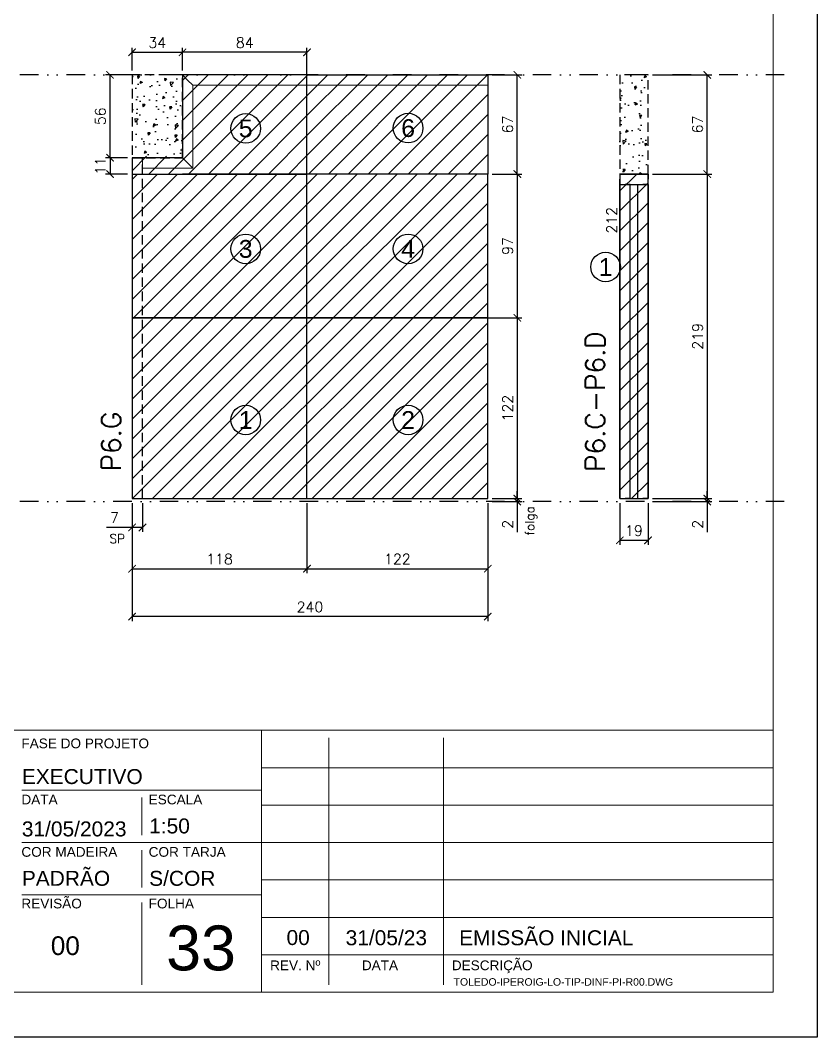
# Model space of a CAD drawing. Extents: x -23436 to 4767, y -3862 to 10024.
# Drawn here: x -18144 to -17606, y -518 to 168 of the extents above; entities that cross this region are included whole.
import ezdxf
from ezdxf.enums import TextEntityAlignment as Align

# ---------------------------------------------------------------- set-up
doc = ezdxf.new("R2010")
doc.units = 0
doc.header["$PDMODE"] = 2
doc.header["$PDSIZE"] = 10
doc.linetypes.add('DIVIDE2', pattern=[0.625, 0.25, -0.125, 0, -0.125, 0, -0.125])
doc.linetypes.add('HIDDEN', pattern=[9.525, 6.35, -3.175])
doc.layers.get('0').update_dxf_attribs({"lineweight": 13})
doc.layers.get('Defpoints').update_dxf_attribs({"lineweight": 13})
for name, color, linetype, lineweight in [('A-GENM', 7, 'Continuous', 18), ('cotas', 4, 'Continuous', 13), ('FOLHA MB', 7, 'Continuous', 13), ('N° FOLHA', 5, 'Continuous', 13), ('Texto Seção', 7, 'Continuous', 15)]:
    doc.layers.add(name, color=color, linetype=linetype, lineweight=lineweight)
for name, color, linetype in [('Concreto', 250, 'HIDDEN'), ('Cota', 4, 'Continuous'), ('Cota Sarrafo', 180, 'Continuous'), ('MB Logo', 254, 'Continuous'), ('Nível', 160, 'Continuous'), ('Painéis', 30, 'Continuous'), ('Reaproveitamento', 252, 'Continuous'), ('Romaneio', 10, 'Continuous'), ('Sarr 7x7', 104, 'Continuous'), ('Sarrafo de Pressão', 42, 'HIDDEN')]:
    doc.layers.add(name, color=color, linetype=linetype)
doc.layers.add('Laje_Perimetro', color=7, linetype='Continuous', plot=False)
doc.styles.add('ARIAL', font='arial.ttf', dxfattribs={"oblique": 15, "height": 25})
doc.styles.add('MB_C01', font='arial.ttf', dxfattribs={"height": 1.3})
doc.styles.add('MB_C02', font='arial.ttf', dxfattribs={"height": 2})
doc.styles.add('MB_C03', font='arial.ttf', dxfattribs={"height": 2.5})
doc.styles.add('MB_C04', font='arial.ttf', dxfattribs={"height": 6})
doc.styles.add('REGUA-120', font='ROMANS.shx', dxfattribs={"height": 15})
doc.styles.add('ROMANS', font='romans.shx')
doc.dimstyles.new('Cota Paínel', dxfattribs={"dimtxt": 7, "dimasz": 5, "dimexe": 3, "dimexo": 3, "dimgap": 3, "dimtad": 1, "dimdec": 1, "dimzin": 12, "dimdsep": 46, "dimtxsty": 'ROMANS', "dimblk": 'ARCHTICK', "dimcen": 0, "dimclrd": 4, "dimclre": 4, "dimclrt": 1, "dimadec": 1, "dimazin": 3, "dimtfac": 1, "dimtdec": 1, "dimtmove": 0, "dimatfit": 3, "dimldrblk": 'OBLIQUE', "dimfxl": 0, "dimtolj": 1, "dimtzin": 12, "dimarcsym": 0})
doc.dimstyles.new('PAINEL', dxfattribs={"dimtxt": 7, "dimasz": 5, "dimexe": 3, "dimexo": 3, "dimgap": 3, "dimtad": 1, "dimdec": 1, "dimzin": 12, "dimdsep": 46, "dimtxsty": 'ROMANS', "dimblk": 'ARCHTICK', "dimcen": 0, "dimclrd": 4, "dimclre": 4, "dimclrt": 1, "dimadec": 1, "dimazin": 3, "dimtfac": 1, "dimtdec": 1, "dimtmove": 0, "dimatfit": 3, "dimldrblk": 'OBLIQUE', "dimfxl": 0, "dimtolj": 1, "dimtzin": 12, "dimarcsym": 0})
doc.dimstyles.new('projeto2', dxfattribs={"dimtxt": 7, "dimasz": 5, "dimexe": 1.25, "dimexo": 2.5, "dimgap": 2, "dimtad": 1, "dimdec": 1, "dimdsep": 46, "dimtxsty": 'ROMANS', "dimblk": 'OBLIQUE', "dimcen": 10, "dimdle": 1, "dimse1": 1, "dimse2": 1, "dimsd1": 1, "dimsd2": 1, "dimclrd": 256, "dimclre": 256, "dimclrt": 1, "dimadec": 0, "dimazin": 0, "dimtfac": 1, "dimtdec": 1, "dimtmove": 0, "dimatfit": 3, "dimldrblk": 'OBLIQUE', "dimfxl": 0, "dimlwd": -1, "dimlwe": -1, "dimarcsym": 0})
pattern_1 = [(45, (1585, -4e-12), (-6.735192, 6.735192), [])]
pattern_2 = [(45, (-3108.5675, 3476.979), (-6.735192, 6.735192), [])]

# ---------------------------------------------------------------- blocks, each defined once
blk = doc.blocks.new('A$C169d8357')
at = {"layer": 'FOLHA MB', "color": 1}
for p, q in [((1109.82, 356.72), (70, 356.72)), ((1109.82, 356.72), (1109.82, 179.94)), ((1455.02, 356.72), (1109.82, 356.72)), ((1155.28, 184.99), (1155.28, 351.67)), ((1232.62, 351.67), (1232.62, 184.99)), ((1455.02, 331.47), (1109.82, 331.47)), ((1109.82, 316.32), (948.19, 316.32)), ((1029, 311.26), (1029, 286.01)), ((1455.02, 306.21), (1109.82, 306.21)), ((1109.82, 280.96), (948.19, 280.96)), ((1029, 275.91), (1029, 250.65)), ((1455.02, 280.96), (1109.82, 280.96)), ((1455.02, 255.7), (1109.82, 255.7)), ((1109.82, 245.6), (948.19, 245.6)), ((1029, 240.55), (1029, 184.99)), ((1455.02, 230.45), (1109.82, 230.45)), ((1455.02, 205.19), (1109.82, 205.19))]:
    blk.add_line(p, q, dxfattribs=at)
for points in [[(0, 1199.94), (0, 149.94), (1485.02, 149.94), (1485.02, 1199.94)], [(70, 1169.94), (70, 179.94), (1455.02, 179.94), (1455.02, 1169.94)]]:
    blk.add_lwpolyline(points, close=True, dxfattribs=at)
at = {"layer": 'FOLHA MB', "color": 6, "style": 'MB_C01'}
for s, height, p in [('FASE DO PROJETO', 6.5663, (947.79, 344.6)), ('DATA', 6.566, (947.79, 306.72)), ('ESCALA', 6.566, (1033.66, 306.72)), ('COR MADEIRA', 6.5663, (947.79, 271.36)), ('COR TARJA', 6.566, (1033.66, 271.36)), ('REVISÃO', 6.566, (947.79, 236.51)), ('FOLHA', 6.566, (1033.66, 236.51))]:
    blk.add_text(s, height=height, dxfattribs=at).set_placement(p)
at = {"layer": 'FOLHA MB', "color": 5}
for s, height, style, p in [('EXECUTIVO', 10.102, 'MB_C02', (948.09, 320.46)), ('31/05/2023', 10.102, 'MB_C02', (948.09, 285.11)), ('1:50', 10.102, 'MB_C02', (1034, 287.12)), ('PADRÃO', 10.102, 'MB_C02', (948.09, 251.76)), ('S/COR', 10.102, 'MB_C02', (1034, 251.76)), ('00', 10.102, 'MB_C02', (1126.67, 211.8)), ('31/05/23', 10.102, 'MB_C02', (1166.54, 211.64)), ('EMISSÃO INICIAL', 10.102, 'MB_C02', (1243.12, 211.64)), ('00', 12.628, 'MB_C03', (967.63, 205.03))]:
    blk.add_text(s, height=height, dxfattribs=dict(at, style=style)).set_placement(p)
at = {"layer": 'FOLHA MB', "color": 6, "style": 'MB_C01'}
for s, p in [('REV. Nº', (1132.55, 198.09)), ('DATA', (1189.69, 198.09)), ('DESCRIÇÃO', (1265.45, 198.09))]:
    blk.add_text(s, height=6.566, dxfattribs=at).set_placement(p, align=Align.MIDDLE_CENTER)
at = {"layer": 'FOLHA MB', "insert": (1239.38, 189.41), "char_height": 5.051, "width": 210.8177, "attachment_point": 1, "style": 'MB_C04'}
blk.add_mtext('TOLEDO-IPEROIG-LO-TIP-DINF-PI-R00.DWG', dxfattribs=at)
blk = doc.blocks.new('_ArchTick')
at = {"color": 0, "linetype": 'ByBlock', "const_width": 0.15}
blk.add_lwpolyline([(-0.5, -0.5), (0.5, 0.5)], dxfattribs=at)
blk = doc.blocks.new('*D4403')
at = {"layer": 'Cota', "color": 4, "lineweight": -2, "transparency": 16777216}
for p, q in [((-18068.93, -157.56), (-18068.93, -177.04)), ((-18061.93, -157.56), (-18061.93, -177.04)), ((-18068.93, -174.04), (-18086.1, -174.04)), ((-18061.93, -174.04), (-18068.93, -174.04))]:
    blk.add_line(p, q, dxfattribs=at)
at = {"layer": 'Defpoints', "color": 0, "transparency": 16777216}
for p in [(-18068.93, -154.56), (-18061.93, -154.56), (-18068.93, -174.04)]:
    blk.add_point(p, dxfattribs=at)
at = {"layer": 'Cota', "color": 4, "lineweight": -2, "transparency": 16777216, "xscale": 5, "yscale": 5, "zscale": 5, "rotation": 180}
blk.add_blockref('_ArchTick', (-18068.93, -174.04), dxfattribs=at)
at = {"layer": 'Cota', "color": 4, "lineweight": -2, "transparency": 16777216, "xscale": 5, "yscale": 5, "zscale": 5}
blk.add_blockref('_ArchTick', (-18061.93, -174.04), dxfattribs=at)
at = {"layer": 'Cota', "color": 1, "transparency": 16777216, "insert": (-18080.76, -167.54), "char_height": 7, "attachment_point": 5, "style": 'ROMANS'}
blk.add_mtext('\\A1;7', dxfattribs=at)
blk = doc.blocks.new('_OBLIQUE')
at = {"color": 0, "linetype": 'ByBlock', "lineweight": -2}
for p, q in [((0, 0), (-1, 0)), ((-0.5, -0.5), (0.5, 0.5))]:
    blk.add_line(p, q, dxfattribs=at)
blk = doc.blocks.new('*D4404')
at = {"layer": 'Cota', "color": 4, "lineweight": -2, "transparency": 16777216}
for p, q in [((-18068.93, -157.56), (-18068.93, -237.2)), ((-17828.93, -157.56), (-17828.93, -237.2)), ((-17828.93, -234.2), (-18068.93, -234.2))]:
    blk.add_line(p, q, dxfattribs=at)
at = {"layer": 'Defpoints', "color": 0, "transparency": 16777216}
for p in [(-18068.93, -154.56), (-17828.93, -154.56), (-18068.93, -234.2)]:
    blk.add_point(p, dxfattribs=at)
at = {"layer": 'Cota', "color": 4, "lineweight": -2, "transparency": 16777216, "xscale": 5, "yscale": 5, "zscale": 5, "rotation": 180}
blk.add_blockref('_ArchTick', (-18068.93, -234.2), dxfattribs=at)
at = {"layer": 'Cota', "color": 4, "lineweight": -2, "transparency": 16777216, "xscale": 5, "yscale": 5, "zscale": 5}
blk.add_blockref('_ArchTick', (-17828.93, -234.2), dxfattribs=at)
at = {"layer": 'Cota', "color": 1, "transparency": 16777216, "insert": (-17948.93, -227.7), "char_height": 7, "attachment_point": 5, "style": 'ROMANS'}
blk.add_mtext('\\A1;240', dxfattribs=at)
blk = doc.blocks.new('*D4405')
at = {"layer": 'Cota', "color": 4, "lineweight": -2, "transparency": 16777216}
for p, q in [((-17739.83, -157.56), (-17739.83, -185.73)), ((-17720.83, -157.56), (-17720.83, -185.73)), ((-17739.83, -182.73), (-17720.83, -182.73))]:
    blk.add_line(p, q, dxfattribs=at)
at = {"layer": 'Defpoints', "color": 0, "transparency": 16777216}
for p in [(-17739.83, -154.56), (-17720.83, -154.56), (-17720.83, -182.73)]:
    blk.add_point(p, dxfattribs=at)
at = {"layer": 'Cota', "color": 4, "lineweight": -2, "transparency": 16777216, "xscale": 5, "yscale": 5, "zscale": 5, "rotation": 180}
blk.add_blockref('_ArchTick', (-17739.83, -182.73), dxfattribs=at)
at = {"layer": 'Cota', "color": 4, "lineweight": -2, "transparency": 16777216, "xscale": 5, "yscale": 5, "zscale": 5}
blk.add_blockref('_ArchTick', (-17720.83, -182.73), dxfattribs=at)
at = {"layer": 'Cota', "color": 1, "transparency": 16777216, "insert": (-17730.33, -176.23), "char_height": 7, "attachment_point": 5, "style": 'ROMANS'}
blk.add_mtext('\\A1;19', dxfattribs=at)
blk = doc.blocks.new('*D4406')
at = {"layer": 'Defpoints', "color": 0, "transparency": 16777216}
for p in [(-17739.83, 57.44), (-17739.83, -154.56), (-17739.83, -154.56)]:
    blk.add_point(p, dxfattribs=at)
at = {"layer": 'Cota Sarrafo', "color": 1, "transparency": 16777216, "insert": (-17745.33, 33.25), "char_height": 7, "attachment_point": 5, "rotation": 90, "style": 'ROMANS'}
blk.add_mtext('212', dxfattribs=at)
blk = doc.blocks.new('*D4407')
at = {"layer": 'Cota', "color": 4, "lineweight": -2, "transparency": 16777216}
for p, q in [((-17717.83, 131.44), (-17677.87, 131.44)), ((-17680.87, 64.44), (-17680.87, 131.44)), ((-17717.83, 64.44), (-17677.87, 64.44))]:
    blk.add_line(p, q, dxfattribs=at)
at = {"layer": 'Defpoints', "color": 0, "transparency": 16777216}
for p in [(-17720.83, 131.44), (-17680.87, 131.44), (-17720.83, 64.44)]:
    blk.add_point(p, dxfattribs=at)
at = {"layer": 'Cota', "color": 4, "lineweight": -2, "transparency": 16777216, "xscale": 5, "yscale": 5, "zscale": 5}
for p, rotation in [((-17680.87, 131.44), 90), ((-17680.87, 64.44), 270)]:
    blk.add_blockref('_ArchTick', p, dxfattribs=dict(at, rotation=rotation))
at = {"layer": 'Cota', "color": 1, "transparency": 16777216, "insert": (-17687.37, 97.94), "char_height": 7, "attachment_point": 5, "rotation": 90, "style": 'ROMANS'}
blk.add_mtext('\\A1;67', dxfattribs=at)
blk = doc.blocks.new('*D4414')
at = {"layer": 'Cota', "color": 4, "lineweight": -2, "transparency": 16777216}
for p, q in [((-17825.93, 64.44), (-17806.02, 64.44)), ((-17809.02, 64.44), (-17809.02, -32.56)), ((-17832.93, -32.56), (-17806.02, -32.56))]:
    blk.add_line(p, q, dxfattribs=at)
at = {"layer": 'Defpoints', "color": 0, "transparency": 16777216}
for p in [(-17828.93, 64.44), (-17835.93, -32.56), (-17809.02, -32.56)]:
    blk.add_point(p, dxfattribs=at)
at = {"layer": 'Cota', "color": 4, "lineweight": -2, "transparency": 16777216, "xscale": 5, "yscale": 5, "zscale": 5}
for p, rotation in [((-17809.02, 64.44), 90), ((-17809.02, -32.56), 270)]:
    blk.add_blockref('_ArchTick', p, dxfattribs=dict(at, rotation=rotation))
at = {"layer": 'Cota', "color": 1, "transparency": 16777216, "insert": (-17815.52, 15.94), "char_height": 7, "attachment_point": 5, "rotation": 90, "style": 'ROMANS'}
blk.add_mtext('\\A1;97', dxfattribs=at)
blk = doc.blocks.new('*D4415')
at = {"layer": 'Cota', "color": 4, "lineweight": -2, "transparency": 16777216}
for p, q in [((-17832.93, -32.56), (-17806.02, -32.56)), ((-17809.02, -32.56), (-17809.02, -154.56)), ((-17825.93, -154.56), (-17806.02, -154.56))]:
    blk.add_line(p, q, dxfattribs=at)
at = {"layer": 'Defpoints', "color": 0, "transparency": 16777216}
for p in [(-17835.93, -32.56), (-17828.93, -154.56), (-17809.02, -154.56)]:
    blk.add_point(p, dxfattribs=at)
at = {"layer": 'Cota', "color": 4, "lineweight": -2, "transparency": 16777216, "xscale": 5, "yscale": 5, "zscale": 5}
for p, rotation in [((-17809.02, -32.56), 90), ((-17809.02, -154.56), 270)]:
    blk.add_blockref('_ArchTick', p, dxfattribs=dict(at, rotation=rotation))
at = {"layer": 'Cota', "color": 1, "transparency": 16777216, "insert": (-17815.52, -93.56), "char_height": 7, "attachment_point": 5, "rotation": 90, "style": 'ROMANS'}
blk.add_mtext('\\A1;122', dxfattribs=at)
blk = doc.blocks.new('*D4423')
at = {"layer": 'Cota', "color": 4, "lineweight": -2, "transparency": 16777216}
for p, q in [((-17809.02, -154.56), (-17809.02, -149.56)), ((-17825.93, -154.56), (-17806.02, -154.56)), ((-17825.93, -156.56), (-17806.02, -156.56)), ((-17809.02, -154.56), (-17809.02, -156.56)), ((-17809.02, -156.56), (-17809.02, -177.23))]:
    blk.add_line(p, q, dxfattribs=at)
at = {"layer": 'Defpoints', "color": 0, "transparency": 16777216}
for p in [(-17828.93, -154.56), (-17828.93, -156.56), (-17809.02, -156.56)]:
    blk.add_point(p, dxfattribs=at)
at = {"layer": 'Cota', "color": 4, "lineweight": -2, "transparency": 16777216, "xscale": 5, "yscale": 5, "zscale": 5}
for p, rotation in [((-17809.02, -154.56), 270), ((-17809.02, -156.56), 90)]:
    blk.add_blockref('_ArchTick', p, dxfattribs=dict(at, rotation=rotation))
at = {"layer": 'Cota', "color": 1, "transparency": 16777216, "insert": (-17815.52, -171.9), "char_height": 7, "attachment_point": 5, "rotation": 90, "style": 'ROMANS'}
blk.add_mtext('\\A1;2', dxfattribs=at)
blk = doc.blocks.new('*D4424')
at = {"layer": 'Cota', "color": 4, "lineweight": -2, "transparency": 16777216}
for p, q in [((-17680.87, -154.56), (-17680.87, -149.56)), ((-17717.83, -154.56), (-17677.87, -154.56)), ((-17717.83, -156.56), (-17677.87, -156.56)), ((-17680.87, -154.56), (-17680.87, -156.56)), ((-17680.87, -156.56), (-17680.87, -177.23))]:
    blk.add_line(p, q, dxfattribs=at)
at = {"layer": 'Defpoints', "color": 0, "transparency": 16777216}
for p in [(-17720.83, -154.56), (-17720.83, -156.56), (-17680.87, -156.56)]:
    blk.add_point(p, dxfattribs=at)
at = {"layer": 'Cota', "color": 4, "lineweight": -2, "transparency": 16777216, "xscale": 5, "yscale": 5, "zscale": 5}
for p, rotation in [((-17680.87, -154.56), 270), ((-17680.87, -156.56), 90)]:
    blk.add_blockref('_ArchTick', p, dxfattribs=dict(at, rotation=rotation))
at = {"layer": 'Cota', "color": 1, "transparency": 16777216, "insert": (-17687.37, -171.9), "char_height": 7, "attachment_point": 5, "rotation": 90, "style": 'ROMANS'}
blk.add_mtext('\\A1;2', dxfattribs=at)
blk = doc.blocks.new('*D4425')
at = {"layer": 'Cota', "color": 4, "lineweight": -2, "transparency": 16777216}
for p, q in [((-18068.93, -157.56), (-18068.93, -204.9)), ((-17950.93, -157.56), (-17950.93, -204.9)), ((-18068.93, -201.9), (-17950.93, -201.9))]:
    blk.add_line(p, q, dxfattribs=at)
at = {"layer": 'Defpoints', "color": 0, "transparency": 16777216}
for p in [(-18068.93, -154.56), (-17950.93, -154.56), (-17950.93, -201.9)]:
    blk.add_point(p, dxfattribs=at)
at = {"layer": 'Cota', "color": 4, "lineweight": -2, "transparency": 16777216, "xscale": 5, "yscale": 5, "zscale": 5, "rotation": 180}
blk.add_blockref('_ArchTick', (-18068.93, -201.9), dxfattribs=at)
at = {"layer": 'Cota', "color": 4, "lineweight": -2, "transparency": 16777216, "xscale": 5, "yscale": 5, "zscale": 5}
blk.add_blockref('_ArchTick', (-17950.93, -201.9), dxfattribs=at)
at = {"layer": 'Cota', "color": 1, "transparency": 16777216, "insert": (-18009.93, -195.4), "char_height": 7, "attachment_point": 5, "style": 'ROMANS'}
blk.add_mtext('\\A1;118', dxfattribs=at)
blk = doc.blocks.new('*D4426')
at = {"layer": 'Cota', "color": 4, "lineweight": -2, "transparency": 16777216}
for p, q in [((-17950.93, -157.56), (-17950.93, -204.9)), ((-17828.93, -157.56), (-17828.93, -204.9)), ((-17950.93, -201.9), (-17828.93, -201.9))]:
    blk.add_line(p, q, dxfattribs=at)
at = {"layer": 'Defpoints', "color": 0, "transparency": 16777216}
for p in [(-17950.93, -154.56), (-17828.93, -154.56), (-17828.93, -201.9)]:
    blk.add_point(p, dxfattribs=at)
at = {"layer": 'Cota', "color": 4, "lineweight": -2, "transparency": 16777216, "xscale": 5, "yscale": 5, "zscale": 5, "rotation": 180}
blk.add_blockref('_ArchTick', (-17950.93, -201.9), dxfattribs=at)
at = {"layer": 'Cota', "color": 4, "lineweight": -2, "transparency": 16777216, "xscale": 5, "yscale": 5, "zscale": 5}
blk.add_blockref('_ArchTick', (-17828.93, -201.9), dxfattribs=at)
at = {"layer": 'Cota', "color": 1, "transparency": 16777216, "insert": (-17889.93, -195.4), "char_height": 7, "attachment_point": 5, "style": 'ROMANS'}
blk.add_mtext('\\A1;122', dxfattribs=at)
blk = doc.blocks.new('*D4429')
at = {"layer": 'Cota', "color": 4, "lineweight": -2, "transparency": 16777216}
for p, q in [((-17717.83, 64.44), (-17677.87, 64.44)), ((-17680.87, 64.44), (-17680.87, -154.56)), ((-17717.83, -154.56), (-17677.87, -154.56))]:
    blk.add_line(p, q, dxfattribs=at)
at = {"layer": 'Defpoints', "color": 0, "transparency": 16777216}
for p in [(-17720.83, 64.44), (-17720.83, -154.56), (-17680.87, -154.56)]:
    blk.add_point(p, dxfattribs=at)
at = {"layer": 'Cota', "color": 4, "lineweight": -2, "transparency": 16777216, "xscale": 5, "yscale": 5, "zscale": 5}
for p, rotation in [((-17680.87, 64.44), 90), ((-17680.87, -154.56), 270)]:
    blk.add_blockref('_ArchTick', p, dxfattribs=dict(at, rotation=rotation))
at = {"layer": 'Cota', "color": 1, "transparency": 16777216, "insert": (-17687.37, -45.06), "char_height": 7, "attachment_point": 5, "rotation": 90, "style": 'ROMANS'}
blk.add_mtext('\\A1;219', dxfattribs=at)
blk = doc.blocks.new('*D4433')
at = {"layer": 'A-GENM', "color": 4, "lineweight": -2, "transparency": 16777216}
for p, q in [((-17825.93, 131.44), (-17806.02, 131.44)), ((-17809.02, 64.44), (-17809.02, 131.44)), ((-17825.93, 64.44), (-17806.02, 64.44))]:
    blk.add_line(p, q, dxfattribs=at)
at = {"layer": 'Defpoints', "color": 0, "transparency": 16777216}
for p in [(-17828.93, 131.44), (-17809.02, 131.44), (-17828.93, 64.44)]:
    blk.add_point(p, dxfattribs=at)
at = {"layer": 'A-GENM', "color": 4, "lineweight": -2, "transparency": 16777216, "xscale": 5, "yscale": 5, "zscale": 5}
for p, rotation in [((-17809.02, 131.44), 90), ((-17809.02, 64.44), 270)]:
    blk.add_blockref('_ArchTick', p, dxfattribs=dict(at, rotation=rotation))
at = {"layer": 'A-GENM', "color": 1, "transparency": 16777216, "insert": (-17815.52, 97.94), "char_height": 7, "attachment_point": 5, "rotation": 90, "style": 'ROMANS'}
blk.add_mtext('\\A1;67', dxfattribs=at)
blk = doc.blocks.new('*D4448')
at = {"layer": 'cotas', "color": 4, "lineweight": -2, "transparency": 16777216}
for p, q in [((-18068.93, 134.44), (-18068.93, 149.63)), ((-18068.93, 146.63), (-18034.93, 146.63)), ((-18034.93, 134.44), (-18034.93, 149.63))]:
    blk.add_line(p, q, dxfattribs=at)
at = {"layer": 'Defpoints', "color": 0, "transparency": 16777216}
for p in [(-18034.93, 146.63), (-18068.93, 131.44), (-18034.93, 131.44)]:
    blk.add_point(p, dxfattribs=at)
at = {"layer": 'cotas', "color": 4, "lineweight": -2, "transparency": 16777216, "xscale": 5, "yscale": 5, "zscale": 5, "rotation": 180}
blk.add_blockref('_ArchTick', (-18068.93, 146.63), dxfattribs=at)
at = {"layer": 'cotas', "color": 4, "lineweight": -2, "transparency": 16777216, "xscale": 5, "yscale": 5, "zscale": 5}
blk.add_blockref('_ArchTick', (-18034.93, 146.63), dxfattribs=at)
at = {"layer": 'cotas', "color": 1, "transparency": 16777216, "insert": (-18051.93, 153.13), "char_height": 7, "attachment_point": 5, "style": 'ROMANS'}
blk.add_mtext('\\A1;34', dxfattribs=at)
blk = doc.blocks.new('*D4449')
at = {"layer": 'cotas', "color": 4, "lineweight": -2, "transparency": 16777216}
for p, q in [((-18071.93, 131.44), (-18086.81, 131.44)), ((-18083.81, 75.44), (-18083.81, 131.44)), ((-18071.93, 75.44), (-18086.81, 75.44))]:
    blk.add_line(p, q, dxfattribs=at)
at = {"layer": 'Defpoints', "color": 0, "transparency": 16777216}
for p in [(-18083.81, 131.44), (-18068.93, 131.44), (-18068.93, 75.44)]:
    blk.add_point(p, dxfattribs=at)
at = {"layer": 'cotas', "color": 4, "lineweight": -2, "transparency": 16777216, "xscale": 5, "yscale": 5, "zscale": 5}
for p, rotation in [((-18083.81, 131.44), 90), ((-18083.81, 75.44), 270)]:
    blk.add_blockref('_ArchTick', p, dxfattribs=dict(at, rotation=rotation))
at = {"layer": 'cotas', "color": 1, "transparency": 16777216, "insert": (-18090.31, 103.44), "char_height": 7, "attachment_point": 5, "rotation": 90, "style": 'ROMANS'}
blk.add_mtext('\\A1;56', dxfattribs=at)
blk = doc.blocks.new('*D5479')
at = {"layer": 'cotas', "color": 4, "lineweight": -2, "transparency": 16777216}
for p, q in [((-18071.93, 75.44), (-18086.81, 75.44)), ((-18083.81, 75.44), (-18083.81, 64.44)), ((-18071.93, 64.44), (-18086.81, 64.44))]:
    blk.add_line(p, q, dxfattribs=at)
at = {"layer": 'Defpoints', "color": 0, "transparency": 16777216}
for p in [(-18068.93, 75.44), (-18083.81, 64.44), (-18068.93, 64.44)]:
    blk.add_point(p, dxfattribs=at)
at = {"layer": 'cotas', "color": 4, "lineweight": -2, "transparency": 16777216, "xscale": 5, "yscale": 5, "zscale": 5}
for p, rotation in [((-18083.81, 75.44), 90), ((-18083.81, 64.44), 270)]:
    blk.add_blockref('_ArchTick', p, dxfattribs=dict(at, rotation=rotation))
at = {"layer": 'cotas', "color": 1, "transparency": 16777216, "insert": (-18090.31, 69.94), "char_height": 7, "attachment_point": 5, "rotation": 90, "style": 'ROMANS'}
blk.add_mtext('\\A1;11', dxfattribs=at)
blk = doc.blocks.new('*D5480')
at = {"layer": 'cotas', "color": 4, "lineweight": -2, "transparency": 16777216}
for p, q in [((-18034.93, 134.44), (-18034.93, 149.63)), ((-17950.93, 146.63), (-18034.93, 146.63)), ((-17950.93, 127.44), (-17950.93, 149.63))]:
    blk.add_line(p, q, dxfattribs=at)
at = {"layer": 'Defpoints', "color": 0, "transparency": 16777216}
for p in [(-18034.93, 146.63), (-18034.93, 131.44), (-17950.93, 124.44)]:
    blk.add_point(p, dxfattribs=at)
at = {"layer": 'cotas', "color": 4, "lineweight": -2, "transparency": 16777216, "xscale": 5, "yscale": 5, "zscale": 5, "rotation": 180}
blk.add_blockref('_ArchTick', (-18034.93, 146.63), dxfattribs=at)
at = {"layer": 'cotas', "color": 4, "lineweight": -2, "transparency": 16777216, "xscale": 5, "yscale": 5, "zscale": 5}
blk.add_blockref('_ArchTick', (-17950.93, 146.63), dxfattribs=at)
at = {"layer": 'cotas', "color": 1, "transparency": 16777216, "insert": (-17992.93, 153.13), "char_height": 7, "attachment_point": 5, "style": 'ROMANS'}
blk.add_mtext('\\A1;84', dxfattribs=at)

msp = doc.modelspace()

# ---------------------------------------------------------------- hatches: boundary and pattern name
at = {"layer": 'Concreto'}
h = msp.add_hatch(dxfattribs=at)
h.set_pattern_fill('AR-CONC', color=256, scale=0.1, angle=-180)
h.set_pattern_definition([(230, (-3145.2, 11663.789), (-18.218467, 1.593909), [1.905, -20.955]), (175, (-3145.2, 11663.789), (3.524342, -19.105685), [1.524, -16.764058]), (280.45144, (-3146.718, 11663.922), (-14.694125, -17.511775), [1.619, -17.809024]), (226.1842, (-3145.2, 11658.709), (-27.107904, 4.204233), [2.8575, -31.4325]), (276.63556, (-3147.458, 11659.06), (-23.740413, -24.742612), [2.428502, -26.71356]), (171.18415, (-3145.2, 11658.71), (-23.740413, -24.742612), [2.285997, -25.145973]), (201, (-3147.74, 11659.979), (-15.161439, 10.22652), [1.905, -20.955]), (146, (-3147.74, 11659.979), (-6.180203, -18.418797), [1.524, -16.764]), (251.45145, (-3149.003, 11660.831), (-21.341642, -8.192277), [1.619, -17.808994]), (217.5, (-3145.1993, 11663.789), (-0.3088603, -8.4555039), [0, -16.5608, 0, -17.018, 0, -16.8275]), (187.5, (-3145.199, 11663.789), (-6.6819663, -10.0180575), [0, -9.7028, 0, -16.1798, 0, -6.4135]), (147.5, (-3139.535, 11663.789), (-13.5590595, 0.5728744), [0, -6.35, 0, -19.812, 0, -26.289]), (137.5, (-3136.995, 11663.789), (-14.812918, -2.542649), [0, -8.255, 0, -13.1572, 0, -18.669])])
h.paths.add_polyline_path([(-18068.931, 77.437), (-18034.931, 77.437), (-18034.931, 131.437), (-18068.931, 131.437)])
h = msp.add_hatch(dxfattribs=at)
h.set_pattern_fill('AR-CONC', color=256, scale=0.1, angle=-180)
h.set_pattern_definition([(230, (1907.227, -3324.112), (-18.218467, 1.593909), [1.905, -20.955]), (175, (1907.227, -3324.112), (3.524342, -19.105685), [1.524, -16.764058]), (280.45144, (1905.708, -3323.979), (-14.694125, -17.511775), [1.619001, -17.809024]), (226.1842, (1907.227, -3329.192), (-27.107904, 4.204233), [2.8575, -31.4325]), (276.63556, (1904.968, -3328.84), (-23.740413, -24.742612), [2.428502, -26.71356]), (171.18415, (1907.227, -3329.192), (-23.740413, -24.742612), [2.285997, -25.145973]), (201, (1904.687, -3327.922), (-15.161439, 10.22652), [1.905, -20.955]), (146, (1904.687, -3327.922), (-6.180203, -18.418797), [1.524, -16.764]), (251.45145, (1903.423, -3327.07), (-21.341642, -8.192277), [1.619001, -17.808994]), (217.5, (1907.227, -3324.1116), (-0.3088603, -8.4555039), [0, -16.5608, 0, -17.018, 0, -16.8275]), (187.5, (1907.227, -3324.112), (-6.6819663, -10.0180575), [0, -9.7028, 0, -16.1798, 0, -6.4135]), (147.5, (1912.891, -3324.1116), (-13.5590595, 0.5728744), [0, -6.35, 0, -19.812, 0, -26.289]), (137.5, (1915.431, -3324.112), (-14.812918, -2.542649), [0, -8.255, 0, -13.1572, 0, -18.669])])
h.paths.add_polyline_path([(-17739.825, 64.437), (-17720.825, 64.437), (-17720.825, 131.437), (-17739.825, 131.437)])
at = {"layer": 'Reaproveitamento'}
h = msp.add_hatch(dxfattribs=at)
h.set_pattern_fill('ANSI31', color=256, scale=3, style=0)
h.set_pattern_definition(pattern_1)
h.paths.add_polyline_path([(-17950.931, 64.437), (-17950.931, 131.437), (-18034.931, 131.437), (-18034.931, 76.437), (-18068.931, 76.437), (-18068.931, 64.437)])
h = msp.add_hatch(dxfattribs=at)
h.set_pattern_fill('ANSI31', color=256, scale=3, style=0)
h.set_pattern_definition(pattern_1)
h.paths.add_polyline_path([(-17950.931, 131.437), (-17828.931, 131.437), (-17828.931, 64.437), (-17950.931, 64.437)])
h = msp.add_hatch(dxfattribs=at)
h.set_pattern_fill('ANSI31', color=256, scale=3, style=0)
h.set_pattern_definition(pattern_2)
h.paths.add_polyline_path([(-18034.931, 64.437), (-18068.931, 64.437), (-18068.931, -32.563), (-17828.931, -32.563), (-17828.931, 64.437)])
h = msp.add_hatch(dxfattribs=at)
h.set_pattern_fill('ANSI31', color=256, scale=3, style=0)
h.set_pattern_definition(pattern_2)
h.paths.add_polyline_path([(-17739.825, -154.563), (-17720.825, -154.563), (-17720.825, 64.437), (-17739.825, 64.437)])
h = msp.add_hatch(dxfattribs=at)
h.set_pattern_fill('ANSI31', color=256, scale=3, style=0)
h.set_pattern_definition(pattern_2)
h.paths.add_polyline_path([(-18068.931, -154.563), (-17828.931, -154.563), (-17828.931, -32.563), (-18068.931, -32.563)])

# ---------------------------------------------------------------- linework, layer by layer
at = {"layer": 'Concreto'}
for points in [[(-18068.931, 75.437), (-18034.931, 75.437), (-18034.931, 131.437), (-18068.931, 131.437)], [(-17739.825, 64.437), (-17720.825, 64.437), (-17720.825, 131.437), (-17739.825, 131.437)]]:
    msp.add_lwpolyline(points, close=True, dxfattribs=at)
at = {"layer": 'cotas', "color": 50}
for p, q in [((-18034.931, 75.437), (-18034.931, 131.437)), ((-18034.931, 131.437), (-17828.931, 131.437)), ((-18034.931, 131.437), (-18031.431, 127.937)), ((-17828.931, 131.437), (-17828.931, 127.937)), ((-18027.931, 124.437), (-18031.431, 127.937)), ((-18027.931, 68.437), (-18027.931, 124.437)), ((-18027.931, 124.437), (-17828.931, 124.437)), ((-17828.931, 124.437), (-17828.931, 127.937)), ((-18061.931, 75.437), (-18061.931, 71.937)), ((-18061.931, 75.437), (-18034.931, 75.437)), ((-18061.931, 68.437), (-18061.931, 71.937)), ((-18034.931, 75.437), (-18031.431, 71.937)), ((-18027.931, 68.437), (-18031.431, 71.937)), ((-18061.931, 68.437), (-18027.931, 68.437))]:
    msp.add_line(p, q, dxfattribs=at)
at = {"layer": 'Laje_Perimetro'}
msp.add_lwpolyline([(-17606.377, 532.259), (-19091.397, 532.259), (-19091.397, -517.741), (-17606.377, -517.741)], close=True, dxfattribs=at)
at = {"layer": 'Nível', "linetype": 'DIVIDE2', "ltscale": 50}
for p, q in [((-17628.871, 131.437), (-18979.773, 131.437)), ((-17628.871, -156.563), (-18979.773, -156.563))]:
    msp.add_line(p, q, dxfattribs=at)
at = {"layer": 'Painéis', "color": 32, "true_color": 0xcd6928}
msp.add_line((-17950.931, -154.563), (-17950.931, 64.437), dxfattribs=at)
for points in [[(-17950.931, 64.437), (-17950.931, 131.437), (-18034.931, 131.437), (-18034.931, 75.437), (-18068.931, 75.437), (-18068.931, 64.437)], [(-17950.931, 131.437), (-17828.931, 131.437), (-17828.931, 64.437), (-17950.931, 64.437)], [(-17739.825, -154.563), (-17720.825, -154.563), (-17720.825, 64.437), (-17739.825, 64.437)], [(-17739.825, 64.437), (-17720.825, 64.437), (-17720.825, 64.437), (-17739.825, 64.437)], [(-18068.931, -154.563), (-17828.931, -154.563), (-17828.931, -32.563), (-18068.931, -32.563)]]:
    msp.add_lwpolyline(points, close=True, dxfattribs=at)
msp.add_lwpolyline([(-18068.931, 75.437), (-18068.931, -32.563), (-17828.931, -32.563), (-17828.931, 64.437), (-18034.931, 64.437)], dxfattribs=at)
at = {"layer": 'Romaneio'}
for centre in [(-17992.28, 95.272), (-17882.7, 95.507), (-17992.28, 13.951), (-17882.7, 13.951), (-17749.439, 1.736), (-17992.28, -101.528), (-17882.7, -101.528)]:
    msp.add_circle(centre, 10, dxfattribs=at)
at = {"layer": 'Sarr 7x7', "color": 50}
for p, q in [((-17739.825, 64.437), (-17739.825, 60.937)), ((-17739.825, 64.437), (-17720.825, 64.437)), ((-17720.825, 64.437), (-17720.825, 60.937)), ((-17739.825, 57.437), (-17739.825, 60.937)), ((-17739.825, -154.563), (-17739.825, 57.437)), ((-17739.825, 57.437), (-17736.325, 57.437)), ((-17739.825, 57.437), (-17720.825, 57.437)), ((-17732.825, 57.437), (-17736.325, 57.437)), ((-17732.825, -154.563), (-17732.825, 57.437)), ((-17727.825, 57.437), (-17724.325, 57.437)), ((-17727.825, 57.437), (-17727.825, -154.563)), ((-17720.825, 57.437), (-17724.325, 57.437)), ((-17720.825, 57.437), (-17720.825, 60.937)), ((-17720.825, 57.437), (-17720.825, -154.563)), ((-17739.825, -154.563), (-17736.325, -154.563)), ((-17732.825, -154.563), (-17736.325, -154.563)), ((-17727.825, -154.563), (-17724.325, -154.563)), ((-17720.825, -154.563), (-17724.325, -154.563))]:
    msp.add_line(p, q, dxfattribs=at)
at = {"layer": 'Sarrafo de Pressão'}
msp.add_line((-18061.931, -154.563), (-18061.931, 75.437), dxfattribs=at)

# ---------------------------------------------------------------- block references
at = {"layer": 'MB Logo'}
msp.add_blockref('A$C169d8357', (-19091.397, -667.679), dxfattribs=at)

# ---------------------------------------------------------------- texts
at = {"layer": 'N° FOLHA', "color": 5, "style": 'MB_C04'}
msp.add_text('33', height=30.3061, dxfattribs=at).set_placement((-18045.93, -472.997))
at = {"layer": 'Romaneio', "color": 0, "style": 'ARIAL'}
for s, p in [('5', (-17992.28, 95.272)), ('6', (-17882.7, 95.507)), ('3', (-17992.28, 13.951)), ('4', (-17882.7, 13.951)), ('1', (-17749.439, 1.736)), ('1', (-17992.28, -101.528)), ('2', (-17882.7, -101.528))]:
    msp.add_text(s, height=12, dxfattribs=at).set_placement(p, align=Align.MIDDLE_CENTER)
at = {"layer": 'Texto Seção', "char_height": 13, "width": 285.32988, "rotation": 90, "style": 'REGUA-120'}
for s, insert, attachment_point in [('P6.C-P6.D', (-17762.978, -136.403), 1), ('P6.G', (-18076.527, -136.097), 7)]:
    msp.add_mtext(s, dxfattribs=dict(at, insert=insert, attachment_point=attachment_point))
at = {"layer": 'Texto Seção', "insert": (-17795.635, -179.526), "char_height": 6, "attachment_point": 7, "rotation": 90, "style": 'ROMANS'}
msp.add_mtext('folga', dxfattribs=at)
at = {"layer": 'Texto Seção', "insert": (-18073.635, -184.612), "char_height": 6, "attachment_point": 9, "style": 'ROMANS'}
msp.add_mtext('SP', dxfattribs=at)

# ---------------------------------------------------------------- dimensions: what is measured, and where the dimension line sits
at = {"layer": 'A-GENM', "color": 6}
dim = msp.add_linear_dim(base=(-17809.017, 131.437), p1=(-17828.931, 64.437), p2=(-17828.931, 131.437), angle=90, dimstyle='PAINEL', override={"dimarcsym": 2}, dxfattribs=at)
dim.commit()
dim.dimension.update_dxf_attribs({"geometry": '*D4433', "text_midpoint": (-17815.517, 97.937)})
at = {"layer": 'Cota', "color": 2}
for base, p1, p2, angle, picture, middle in [((-17680.874, 131.437), (-17720.825, 64.437), (-17720.825, 131.437), 90, '*D4407', (-17687.374, 97.937)), ((-17809.017, -32.563), (-17828.931, 64.437), (-17835.931, -32.563), 90, '*D4414', (-17815.517, 15.937)), ((-17809.017, -154.563), (-17835.931, -32.563), (-17828.931, -154.563), 90, '*D4415', (-17815.517, -93.563)), ((-17809.017, -156.563), (-17828.931, -154.563), (-17828.931, -156.563), 90, '*D4423', (-17815.517, -171.896)), ((-17680.874, -156.563), (-17720.825, -154.563), (-17720.825, -156.563), 90, '*D4424', (-17687.374, -171.896)), ((-18068.931, -234.202), (-17828.931, -154.563), (-18068.931, -154.563), 180, '*D4404', (-17948.931, -227.702))]:
    dim = msp.add_linear_dim(base=base, p1=p1, p2=p2, angle=angle, dimstyle='Cota Paínel', dxfattribs=at)
    dim.commit()
    dim.dimension.update_dxf_attribs({"geometry": picture, "text_midpoint": middle})
at = {"layer": 'Cota'}
dim = msp.add_linear_dim(base=(-17680.874, -154.563), p1=(-17720.825, 64.437), p2=(-17720.825, -154.563), angle=90, dimstyle='PAINEL', override={"dimarcsym": 2}, dxfattribs=at)
dim.commit()
dim.dimension.update_dxf_attribs({"geometry": '*D4429', "text_midpoint": (-17687.374, -45.063)})
dim = msp.add_linear_dim(base=(-18068.931, -174.04), p1=(-18061.931, -154.563), p2=(-18068.931, -154.563), dimstyle='Cota Paínel', dxfattribs=at)
dim.commit()
dim.dimension.update_dxf_attribs({"geometry": '*D4403', "text_midpoint": (-18080.764, -174.04), "dimtype": 160})
at = {"layer": 'Cota', "color": 2}
for base, p1, p2, picture, middle in [((-17950.931, -201.9), (-18068.931, -154.563), (-17950.931, -154.563), '*D4425', (-18009.931, -195.4)), ((-17828.931, -201.9), (-17950.931, -154.563), (-17828.931, -154.563), '*D4426', (-17889.931, -195.4)), ((-17720.825, -182.729), (-17739.825, -154.563), (-17720.825, -154.563), '*D4405', (-17730.325, -176.229))]:
    dim = msp.add_linear_dim(base=base, p1=p1, p2=p2, dimstyle='Cota Paínel', dxfattribs=at)
    dim.commit()
    dim.dimension.update_dxf_attribs({"geometry": picture, "text_midpoint": middle})
at = {"layer": 'Cota Sarrafo'}
dim = msp.add_linear_dim(base=(-17739.825, -154.563), p1=(-17739.825, 57.437), p2=(-17739.825, -154.563), angle=90, dimstyle='projeto2', dxfattribs=at)
dim.commit()
dim.dimension.update_dxf_attribs({"geometry": '*D4406', "text_midpoint": (-17739.825, 33.254), "dimtype": 160})
at = {"layer": 'cotas'}
dim = msp.add_linear_dim(base=(-18034.931, 146.63), p1=(-18068.931, 131.437), p2=(-18034.931, 131.437), dimstyle='PAINEL', override={"dimarcsym": 2}, dxfattribs=at)
dim.commit()
dim.dimension.update_dxf_attribs({"geometry": '*D4448', "text_midpoint": (-18051.931, 153.13)})
at = {"layer": 'cotas', "color": 2}
dim = msp.add_linear_dim(base=(-18034.931, 146.63), p1=(-17950.931, 124.437), p2=(-18034.931, 131.437), dimstyle='PAINEL', override={"dimarcsym": 2}, dxfattribs=at)
dim.commit()
dim.dimension.update_dxf_attribs({"geometry": '*D5480', "text_midpoint": (-17992.931, 153.13)})
at = {"layer": 'cotas'}
dim = msp.add_linear_dim(base=(-18083.812, 131.437), p1=(-18068.931, 75.437), p2=(-18068.931, 131.437), angle=90, dimstyle='PAINEL', override={"dimarcsym": 2}, dxfattribs=at)
dim.commit()
dim.dimension.update_dxf_attribs({"geometry": '*D4449', "text_midpoint": (-18090.312, 103.437)})
at = {"layer": 'cotas', "color": 2}
dim = msp.add_linear_dim(base=(-18083.812, 64.437), p1=(-18068.931, 75.437), p2=(-18068.931, 64.437), angle=90, dimstyle='PAINEL', override={"dimarcsym": 2}, dxfattribs=at)
dim.commit()
dim.dimension.update_dxf_attribs({"geometry": '*D5479', "text_midpoint": (-18083.812, 69.937), "dimtype": 160})

doc.saveas('drawing.dxf')
